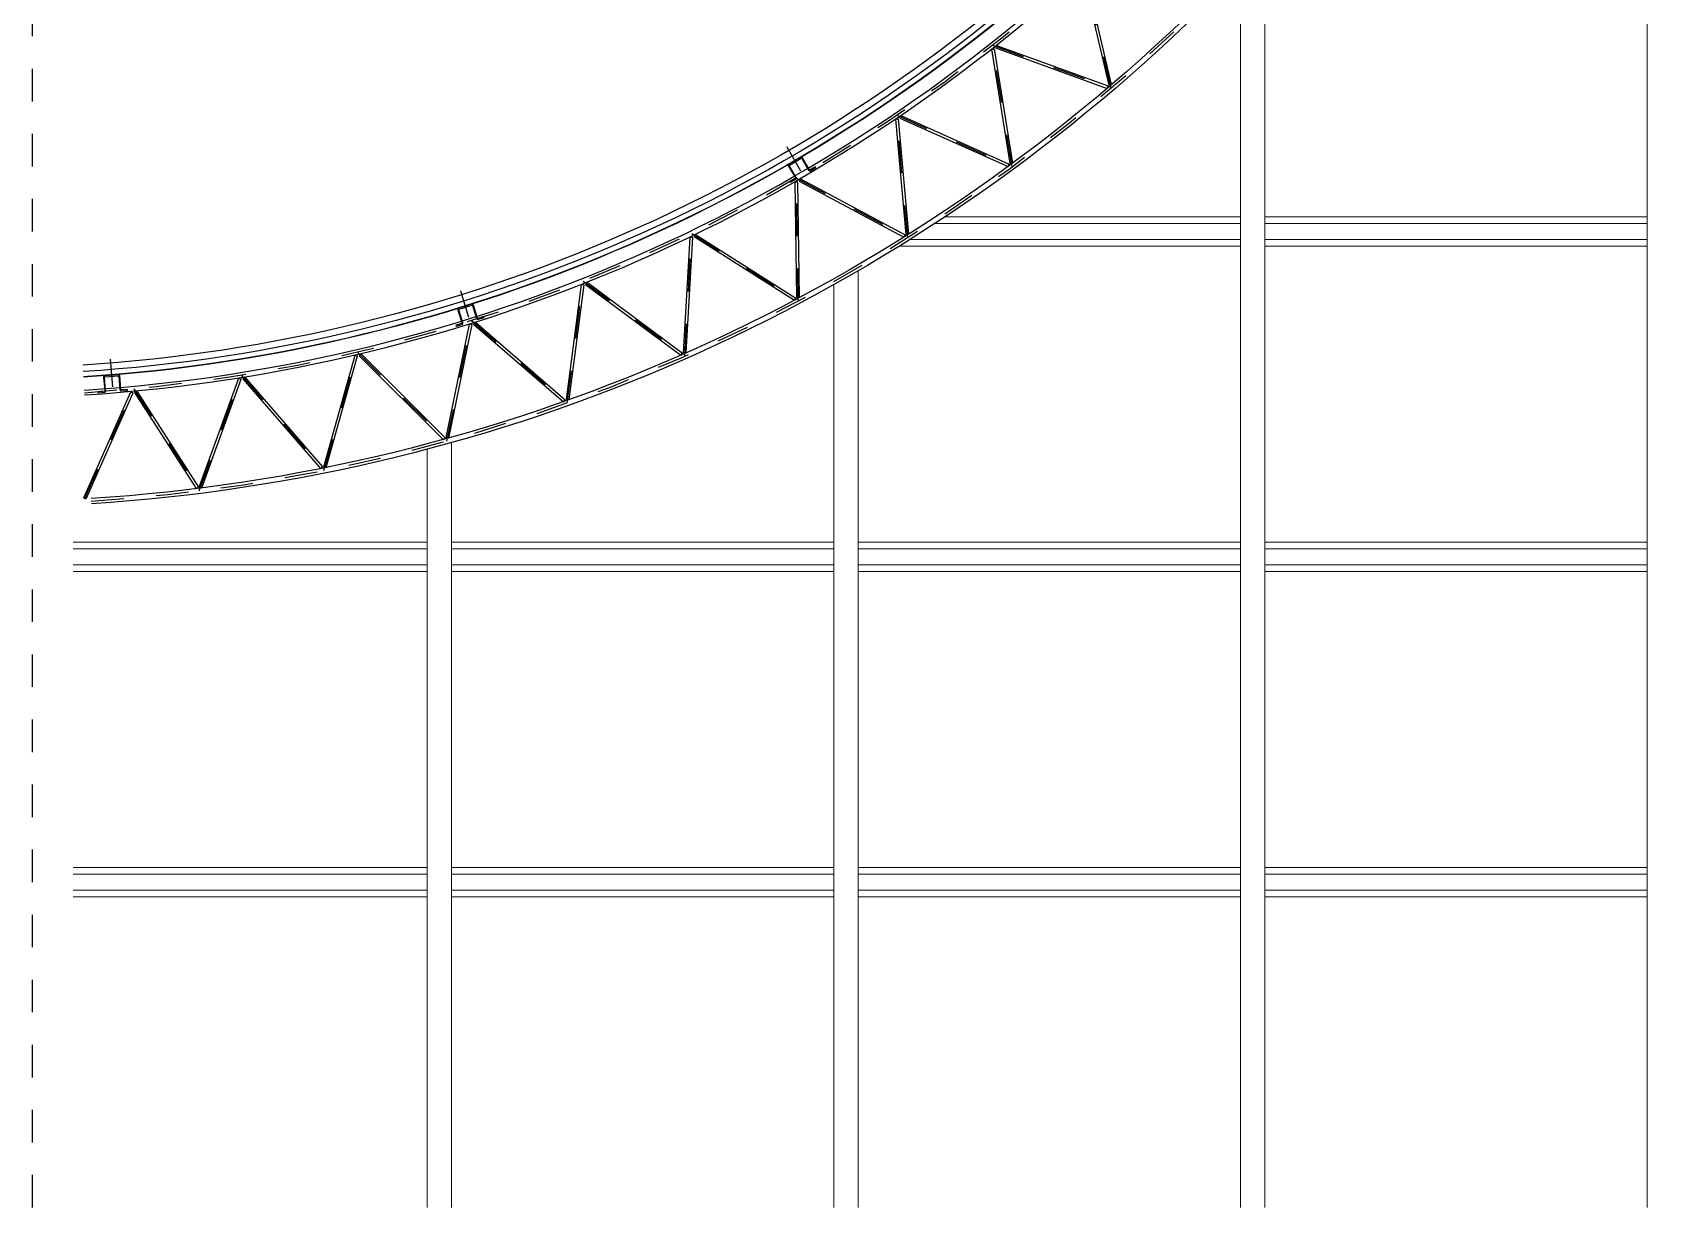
# Model space of a CAD drawing. Header units: metres. Extents: x -0.2 to 9.8, y -2.5 to 4.9.
# Drawn here: x -0.23 to 4.77, y -2.52 to 1.09 of the extents above; entities that cross this region are included whole.
import ezdxf

# ---------------------------------------------------------------- set-up
doc = ezdxf.new("R2010")
doc.units = ezdxf.units.M
doc.header["$LTSCALE"] = 0.0005
doc.linetypes.add('cobertura corte$0$DASHDOT', pattern=[25.4, 12.7, -6.35, 0, -6.35])
doc.layers.add('cobertura corte$0$ARQ_0', color=42, linetype='Continuous', plot=False)
doc.layers.add('cobertura corte$0$ARQ_CINZA 04', color=139, linetype='Continuous', lineweight=9)
doc.layers.add('cobertura corte$0$ARQ_CINZA 05', color=169, linetype='Continuous', lineweight=9)
for name, color, linetype in [('cobertura corte$0$ARQ_VISTA 02', 2, 'Continuous'), ('cobertura corte$0$det_01', 1, 'Continuous'), ('cobertura corte$0$det_03', 3, 'Continuous'), ('cobertura corte$0$DET_EIXO', 59, 'cobertura corte$0$DASHDOT'), ('cobertura corte$0$DET_EIXO CINZA 04', 139, 'cobertura corte$0$DASHDOT')]:
    doc.layers.add(name, color=color, linetype=linetype)

# ---------------------------------------------------------------- blocks, each defined once
blk = doc.blocks.new('cobertura corte$0$TERÇA')
at = {"layer": 'cobertura corte$0$ARQ_0'}
blk.add_line((0, -0.0495), (0, 0.035), dxfattribs=at)
at = {"layer": 'cobertura corte$0$det_03'}
blk.add_lwpolyline([(0.026, 0.05, 0.414214), (0.022, 0.046), (0.022, 0.004, -0.414214), (0.021, 0.003), (-0.021, 0.003, -0.414214), (-0.022, 0.004), (-0.022, 0.046, 0.414214), (-0.026, 0.05), (-0.045, 0.05), (-0.045, 0.047), (-0.026, 0.047, -0.414214), (-0.025, 0.046), (-0.025, 0.004, 0.414214), (-0.021, 0), (0.021, 0, 0.414214), (0.025, 0.004), (0.025, 0.046, -0.414214), (0.026, 0.047), (0.045, 0.047), (0.045, 0.05)], format="xyb", close=True, dxfattribs=at)

msp = doc.modelspace()

# ---------------------------------------------------------------- linework, layer by layer
at = {"layer": 'cobertura corte$0$ARQ_CINZA 04'}
for p, q in [((4.7375, 2.4714), (4.7375, -2.5214)), ((3.5625, 1.3472), (3.5625, -2.5214)), ((3.4875, 1.2754), (3.4875, -2.5214)), ((2.0929, 0.7384), (2.1354, 0.6653)), ((2.3125, 0.3576), (2.3125, -2.5214)), ((2.2375, 0.3148), (2.2375, -2.5214)), ((1.09, 0.2959), (1.1153, 0.2153)), ((0.9875, -0.191), (0.9875, -2.5214)), ((1.0625, -0.1706), (1.0625, -2.5214))]:
    msp.add_line(p, q, dxfattribs=at)
at = {"layer": 'cobertura corte$0$ARQ_CINZA 05'}
for p, q in [((3.4875, 0.5036), (2.5492, 0.5036)), ((3.4875, 0.5236), (2.5796, 0.5236)), ((4.7375, 0.5236), (3.5625, 0.5236)), ((4.7375, 0.5036), (3.5625, 0.5036)), ((3.4875, 0.4536), (2.4712, 0.4536)), ((4.7375, 0.4536), (3.5625, 0.4536)), ((3.4875, 0.4336), (2.4391, 0.4336)), ((4.7375, 0.4336), (3.5625, 0.4336)), ((0.9875, -0.4764), (-0.1, -0.4764)), ((0.9875, -0.4964), (-0.1, -0.4964)), ((2.2375, -0.4764), (1.0625, -0.4764)), ((2.2375, -0.4964), (1.0625, -0.4964)), ((3.4875, -0.4764), (2.3125, -0.4764)), ((3.4875, -0.4964), (2.3125, -0.4964)), ((4.7375, -0.4764), (3.5625, -0.4764)), ((4.7375, -0.4964), (3.5625, -0.4964)), ((0.9875, -0.5464), (-0.1, -0.5464)), ((2.2375, -0.5464), (1.0625, -0.5464)), ((3.4875, -0.5464), (2.3125, -0.5464)), ((4.7375, -0.5464), (3.5625, -0.5464)), ((0.9875, -0.5664), (-0.1, -0.5664)), ((2.2375, -0.5664), (1.0625, -0.5664)), ((3.4875, -0.5664), (2.3125, -0.5664)), ((4.7375, -0.5664), (3.5625, -0.5664)), ((0.9875, -1.4764), (-0.1, -1.4764)), ((0.9875, -1.4964), (-0.1, -1.4964)), ((2.2375, -1.4764), (1.0625, -1.4764)), ((2.2375, -1.4964), (1.0625, -1.4964)), ((3.4875, -1.4764), (2.3125, -1.4764)), ((3.4875, -1.4964), (2.3125, -1.4964)), ((4.7375, -1.4764), (3.5625, -1.4764)), ((4.7375, -1.4964), (3.5625, -1.4964)), ((0.9875, -1.5464), (-0.1, -1.5464)), ((2.2375, -1.5464), (1.0625, -1.5464)), ((3.4875, -1.5464), (2.3125, -1.5464)), ((4.7375, -1.5464), (3.5625, -1.5464)), ((0.9875, -1.5664), (-0.1, -1.5664)), ((2.2375, -1.5664), (1.0625, -1.5664)), ((3.4875, -1.5664), (2.3125, -1.5664)), ((4.7375, -1.5664), (3.5625, -1.5664))]:
    msp.add_line(p, q, dxfattribs=at)
at = {"layer": 'cobertura corte$0$ARQ_VISTA 02'}
for p, q in [((3.0837, 0.9282), (3.002, 1.2752)), ((3.0914, 0.93), (3.0098, 1.2771)), ((2.7376, 1.0506), (2.7349, 1.0431)), ((2.7376, 1.0506), (3.0807, 0.926)), ((2.723, 1.039), (2.7309, 1.0403)), ((2.78, 0.6875), (2.723, 1.039)), ((2.7878, 0.6888), (2.7309, 1.0403)), ((2.7349, 1.0431), (3.0779, 0.9185)), ((3.0779, 0.9185), (3.0807, 0.926)), ((3.0914, 0.93), (3.0837, 0.9282)), ((2.4283, 0.8243), (2.4362, 0.825)), ((2.4596, 0.4696), (2.4283, 0.8243)), ((2.4676, 0.4703), (2.4362, 0.825)), ((2.4437, 0.8347), (2.4405, 0.8274)), ((2.4405, 0.8274), (2.7736, 0.6783)), ((2.4437, 0.8347), (2.7768, 0.6856)), ((2.7736, 0.6783), (2.7768, 0.6856)), ((2.7878, 0.6888), (2.78, 0.6875)), ((2.1188, 0.6314), (2.1268, 0.6316)), ((2.1243, 0.2754), (2.1188, 0.6314)), ((2.1323, 0.2755), (2.1268, 0.6316)), ((2.135, 0.6408), (2.1312, 0.6337)), ((2.1312, 0.6337), (2.4526, 0.4608)), ((2.135, 0.6408), (2.4564, 0.4679)), ((1.7758, 0.1061), (1.7961, 0.4616)), ((1.7838, 0.1056), (1.8041, 0.4611)), ((1.7961, 0.4616), (1.8041, 0.4611)), ((1.8129, 0.4697), (1.8086, 0.463)), ((1.8086, 0.463), (2.1166, 0.2672)), ((1.8129, 0.4697), (2.1209, 0.274)), ((2.4526, 0.4608), (2.4564, 0.4679)), ((2.4676, 0.4703), (2.4596, 0.4696)), ((1.4159, -0.0375), (1.462, 0.3156)), ((1.4239, -0.0385), (1.4699, 0.3145)), ((1.462, 0.3156), (1.4699, 0.3145)), ((1.4793, 0.3225), (1.4746, 0.316)), ((1.4746, 0.316), (1.7676, 0.0985)), ((1.4793, 0.3225), (1.7723, 0.1049)), ((2.1166, 0.2672), (2.1209, 0.274)), ((2.1323, 0.2755), (2.1243, 0.2754)), ((1.0466, -0.1546), (1.1181, 0.1942)), ((1.0544, -0.1562), (1.126, 0.1926)), ((1.1181, 0.1942), (1.126, 0.1926)), ((1.1359, 0.1998), (1.1307, 0.1937)), ((1.1307, 0.1937), (1.4072, -0.0445)), ((1.1359, 0.1998), (1.4124, -0.0384)), ((0.7846, 0.1024), (0.7789, 0.0967)), ((0.7846, 0.1024), (1.043, -0.1553)), ((1.7676, 0.0985), (1.7723, 0.1049)), ((1.7838, 0.1056), (1.7758, 0.1061)), ((0.6698, -0.2446), (0.7664, 0.0981)), ((0.6775, -0.2468), (0.7741, 0.0959)), ((0.7664, 0.0981), (0.7741, 0.0959)), ((0.7789, 0.0967), (1.0374, -0.161)), ((0.2874, -0.3071), (0.4086, 0.0277)), ((0.2949, -0.3098), (0.4161, 0.025)), ((0.4086, 0.0277), (0.4161, 0.025)), ((0.427, 0.0307), (0.421, 0.0254)), ((0.421, 0.0254), (0.6601, -0.2503)), ((0.427, 0.0307), (0.6661, -0.2451)), ((-0.0678, -0.3399), (0.0774, -0.0145)), ((-0.0605, -0.3432), (0.0847, -0.0177)), ((0.0774, -0.0145), (0.0847, -0.0177)), ((0.0954, -0.0121), (0.0887, -0.0165)), ((0.0887, -0.0165), (0.2782, -0.3119)), ((0.0954, -0.0121), (0.2849, -0.3076)), ((1.4072, -0.0445), (1.4124, -0.0384)), ((1.4239, -0.0385), (1.4159, -0.0375)), ((1.0374, -0.161), (1.043, -0.1553)), ((1.0544, -0.1562), (1.0466, -0.1546)), ((0.6601, -0.2503), (0.6661, -0.2451)), ((0.6775, -0.2468), (0.6698, -0.2446)), ((-0.0605, -0.3432), (-0.0678, -0.3399)), ((0.2782, -0.3119), (0.2849, -0.3076)), ((0.2949, -0.3098), (0.2874, -0.3071))]:
    msp.add_line(p, q, dxfattribs=at)
for points in [[(4.5334, 2.7384), (3.092, 1.3592, -0.17689), (-0.0651, -0.0248)], [(4.7634, 2.5184), (3.3118, 1.1294, -0.17689), (-0.045, -0.3422)], [(4.775, 2.5073), (3.3229, 1.1179, -0.17689), (-0.044, -0.3582)]]:
    msp.add_lwpolyline(points, format="xyb", dxfattribs=at)
msp.add_arc((-0.3814, 4.9894), 5.0082, 273.6102, 313.7354, dxfattribs=at)
at = {"layer": 'cobertura corte$0$det_01'}
for points in [[(3.0233, 1.4222, -0.176571), (-0.0709, 0.068)], [(3.0371, 1.4077, -0.176573), (-0.0696, 0.048)], [(3.0482, 1.3962, -0.176574), (-0.0686, 0.032)], [(3.0488, 1.3955, -0.176574), (-0.0686, 0.0311)]]:
    msp.add_lwpolyline(points, format="xyb", dxfattribs=at)
at = {"layer": 'cobertura corte$0$DET_EIXO'}
for p, q in [((3.0901, 0.9183), (3.0033, 1.2873)), ((2.7251, 1.0509), (3.0901, 0.9183)), ((2.7857, 0.6773), (2.7251, 1.0509)), ((2.4313, 0.8359), (2.7857, 0.6773)), ((2.4646, 0.4589), (2.4313, 0.8359)), ((2.1226, 0.6429), (2.4646, 0.4589)), ((2.1285, 0.2644), (2.1226, 0.6429)), ((1.7792, 0.0949), (1.8007, 0.4727)), ((1.8007, 0.4727), (2.1285, 0.2644)), ((1.4185, -0.049), (1.4674, 0.3263)), ((1.4674, 0.3263), (1.7792, 0.0949)), ((1.0483, -0.1662), (1.1243, 0.2045)), ((1.1243, 0.2045), (1.4185, -0.049)), ((0.6706, -0.2564), (0.7733, 0.1079)), ((0.7733, 0.1079), (1.0483, -0.1662)), ((0.2874, -0.3188), (0.4162, 0.037)), ((0.4162, 0.037), (0.6706, -0.2564)), ((-0.065, -0.3434), (0.0861, -0.005)), ((0.0861, -0.005), (0.2874, -0.3188))]:
    msp.add_line(p, q, dxfattribs=at)
for points in [[(4.775, 2.9806), (3.0864, 1.365, -0.17689), (-0.0656, -0.0169)], [(4.775, 2.5184), (3.3173, 1.1237, -0.17689), (-0.0445, -0.3502)]]:
    msp.add_lwpolyline(points, format="xyb", dxfattribs=at)
at = {"layer": 'cobertura corte$0$DET_EIXO CINZA 04'}
msp.add_line((-0.225, -2.5214), (-0.225, 4.8786), dxfattribs=at)

# ---------------------------------------------------------------- block references
for p, rotation in [((2.1178, 0.6956), 210.201704394722), ((1.1048, 0.2487), 197.4057313890977), ((0.0179, 0.0364), 184.60865035492)]:
    msp.add_blockref('cobertura corte$0$TERÇA', p, dxfattribs=dict(rotation=rotation))

doc.saveas('drawing.dxf')
